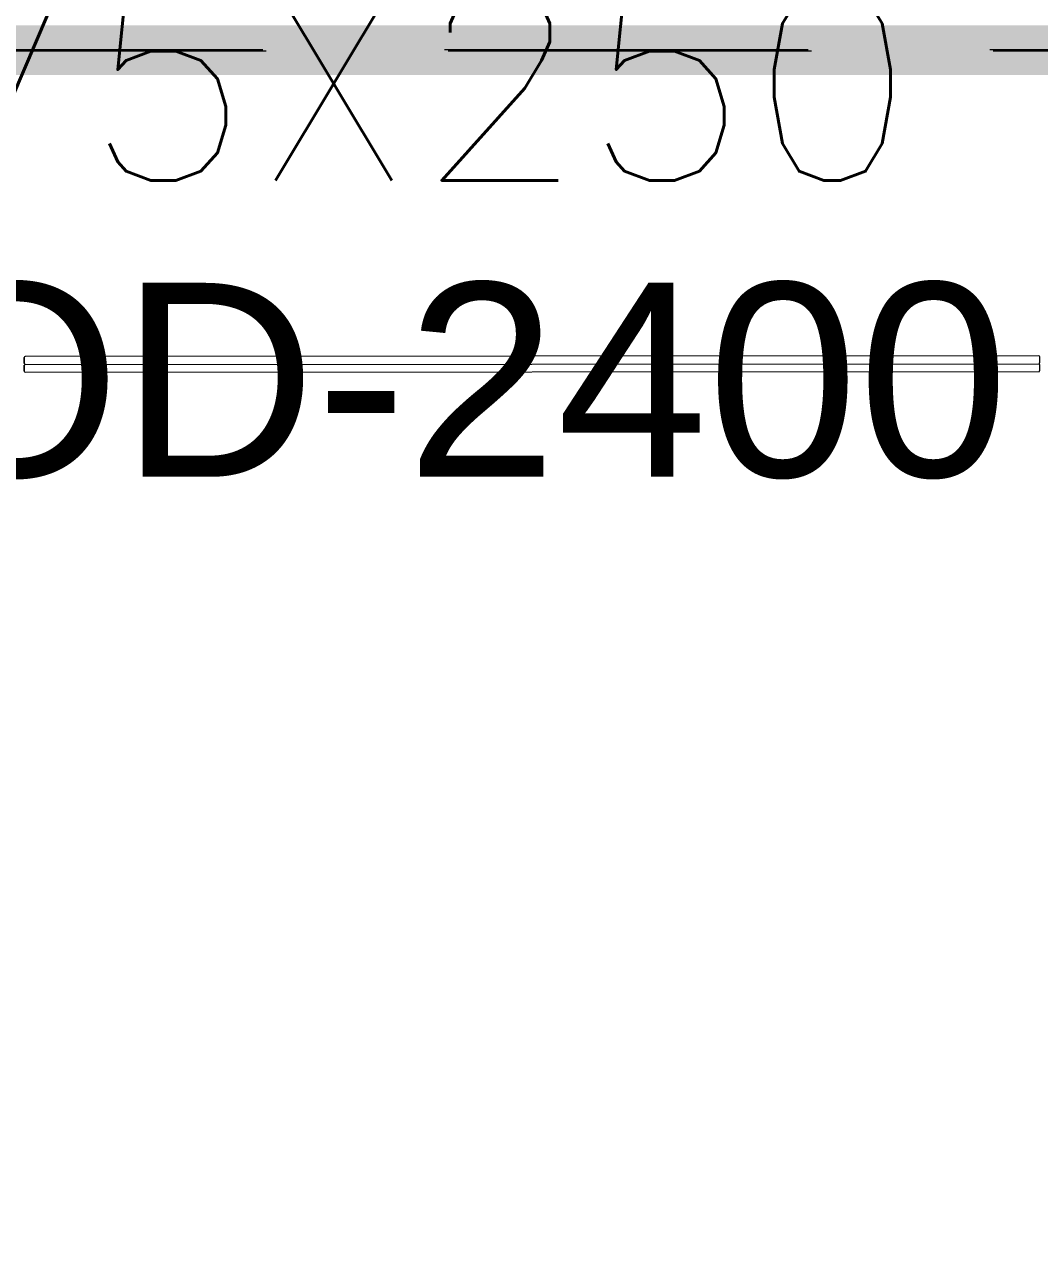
# Model space of a CAD drawing. Header units: millimetres. Extents: x -81374 to 485233, y -39075 to 157313.
# Drawn here: x 37122 to 38169, y -27478 to -26224 of the extents above; entities that cross this region are included whole.
import ezdxf
from ezdxf.enums import TextEntityAlignment as Align

# ---------------------------------------------------------------- set-up
doc = ezdxf.new("R2010")
doc.units = ezdxf.units.MM
doc.linetypes.add('CENTER', pattern=[2, 1.25, -0.25, 0.25, -0.25])
doc.linetypes.add('HIDDEN', pattern=[0.375, 0.25, -0.125])
for name, color, linetype in [('CEN', 252, 'CENTER'), ('M-HVAC-ELEPTICAL DUCT', 6, 'Continuous'), ('M-HVAC-TEXT', 7, 'Continuous')]:
    doc.layers.add(name, color=color, linetype=linetype)
doc.layers.add('G-IMPT', color=8, linetype='Continuous', lineweight=5)
doc.styles.add('R', font='romans.shx')
doc.styles.get("Standard").update_dxf_attribs({"font": 'arial.ttf'})

# ---------------------------------------------------------------- blocks, each defined once
blk = doc.blocks.new('ng')
at = {"layer": 'CEN', "color": 9, "linetype": 'HIDDEN', "lineweight": 0, "ltscale": 1500, "true_color": 0xc7c8ca}
for points in [[(45314.9, 65695.4), (45314.9, 69795.4), (49414.9, 69795.4), (49414.9, 65695.4)], [(45317.3, 69795.4), (49418.5, 69795.4), (49418.5, 65694.2), (45317.3, 65694.2)]]:
    blk.add_lwpolyline(points, close=True, dxfattribs=at)
blk = doc.blocks.new('floor plan 1')
at = {"layer": 'G-IMPT', "color": 8, "ltscale": 500}
for p, q in [((20001.7, -12494.1), (20001.7, -12500.4)), ((20001.7, -12494.1), (20001.7, -12500.4)), ((21048.2, -12492.6), (20002.6, -12493.2)), ((21048.2, -12492.6), (20002.6, -12493.2)), ((21049.1, -12499.7), (21049.1, -12493.5)), ((21049.1, -12493.5), (21049.1, -12499.7)), ((20001.7, -12502.2), (20001.7, -12508.5)), ((20001.7, -12502.2), (20001.7, -12508.5)), ((21048.1, -12500.7), (20002.7, -12501.3)), ((21049.1, -12507.9), (21049.1, -12501.6)), ((21049.1, -12501.6), (21049.1, -12507.9)), ((20002.6, -12509.4), (21048.2, -12508.8)), ((20002.6, -12509.4), (21048.2, -12508.8))]:
    blk.add_line(p, q, dxfattribs=at)
for centre, radius, start, end in [((30901.2, -15868.2), 12777.8, 49.90697, 259.60318), ((20002.6, -12494.1), 0.894, 90.0329, 180.0329), ((20002.6, -12494.1), 0.894, 90.0329, 180.0329), ((21048.2, -12493.5), 0.902, 0.0329, 90.0329), ((21048.2, -12493.5), 0.902, 0.0329, 90.0329), ((20002.7, -12500.4), 0.935, 180.0329, 270.0329), ((20002.7, -12500.4), 0.935, 180.0329, 270.0329), ((20002.7, -12502.2), 0.935, 90.0329, 180.0329), ((20002.7, -12502.2), 0.935, 90.0329, 180.0329), ((21048.1, -12499.7), 0.949, 270.0329, 0.0329), ((21048.1, -12499.7), 0.949, 270.0329, 0.0329), ((21048.1, -12501.6), 0.949, 0.0329, 90.0329), ((21048.1, -12501.6), 0.949, 0.0329, 90.0329), ((20002.6, -12508.5), 0.902, 180.0329, 270.0329), ((20002.6, -12508.5), 0.902, 180.0329, 270.0329), ((21048.2, -12507.9), 0.902, 270.0329, 0.0329), ((21048.2, -12507.9), 0.902, 270.0329, 0.0329)]:
    blk.add_arc(centre, radius, start, end, dxfattribs=at)
at = {"layer": 'CEN', "linetype": 'Continuous'}
blk.add_blockref('ng', (-28240.4, -78519.6), dxfattribs=at)
at = {"layer": 'G-IMPT', "color": 8, "ltscale": 500}
for rotation, p in [(359.9992, (39680.6, -4989.6, 0)), (359.9992, (35886.7, -10139.3, 0)), (270.0008, (28873.3, -20643.5, 0)), (359.9992, (11975.3, -26935.4, 0)), (359.9992, (15267.6, -26935.4, 0)), (359.9992, (26686.3, -26987.7, 0)), (270.0008, (15861.1, -28615, 0)), (89.9992, (23697.8, -33300.6, 0)), (89.9992, (23597.9, -35337.7, 0)), (89.9992, (23597.9, -37388.3, 0)), (359.9992, (13750.4, -37781.5, 0)), (89.9992, (23697.8, -40746.8, 0)), (89.9992, (23597.8, -44302.5, 0)), (89.9992, (23597.8, -46399.1, 0)), (89.9992, (23697.8, -48339.8, 0)), (89.9992, (23697.8, -54280, 0)), (359.9992, (27418.1, -55702.4, 0)), (89.9992, (9671.9, -65856.5, 0)), (359.9992, (4684.1, -67403.4, 0)), (359.9992, (8737.2, -67403.4, 0))]:
    blk.add_attdef('PARTITIONTYPE', text='', height=200, rotation=rotation, dxfattribs=at).set_placement(p, align=Align.MIDDLE_CENTER)

msp = doc.modelspace()

# ---------------------------------------------------------------- linework, layer by layer
at = {"layer": 'CEN', "color": 11, "linetype": 'HIDDEN', "lineweight": 0, "ltscale": 1500, "const_width": 50}
for points in [[(41093.9, -30351.2), (36992.6, -30351.2), (36992.6, -26249.9), (41093.9, -26249.9)], [(41096.3, -26251.2), (41096.3, -30351.2), (36996.3, -30351.2), (36996.3, -26251.2)]]:
    msp.add_lwpolyline(points, close=True, dxfattribs=at)

# ---------------------------------------------------------------- block references
at = {"linetype": 'Continuous', "rotation": 180}
msp.add_blockref('floor plan 1', (58170.8, -39075.4), dxfattribs=at)

# ---------------------------------------------------------------- texts
at = {"layer": 'M-HVAC-ELEPTICAL DUCT', "insert": (36817.3, -26490.6, 1198.1), "char_height": 200, "attachment_point": 1}
msp.add_mtext('BOD-2400', dxfattribs=at)
at = {"layer": 'M-HVAC-TEXT', "color": 7, "insert": (37440.9, -25851.6), "char_height": 200, "width": 13359.771, "attachment_point": 2, "style": 'R'}
msp.add_mtext('1200 CFM\\P575X250', dxfattribs=at)

doc.saveas('drawing.dxf')
